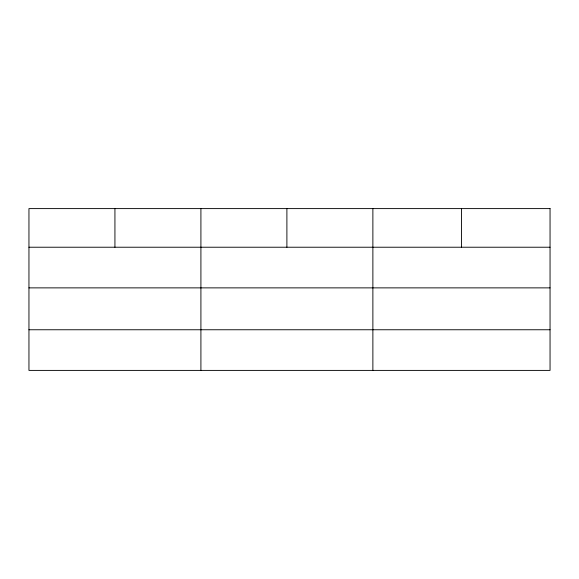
<?xml version="1.0" encoding="UTF-8"?>
<svg xmlns="http://www.w3.org/2000/svg" width="579" height="579" viewBox="0 0 579 579"><rect width="100%" height="100%" fill="white"/><g stroke="black" fill="none" stroke-linecap="round" stroke-linejoin="round"><path stroke-width="0.87" d="M28.95 247.226L550.05 247.226M28.95 287.872L550.05 287.872M28.95 329.755L550.05 329.755M461.463 208.599L461.463 247.226M372.876 208.599L372.876 370.401M286.894 208.599L286.894 247.226M200.913 208.599L200.913 370.401M114.932 208.599L114.932 247.226M550.05 208.599L28.95 208.599L28.95 370.401L550.05 370.401L550.05 208.599"/></g></svg>
